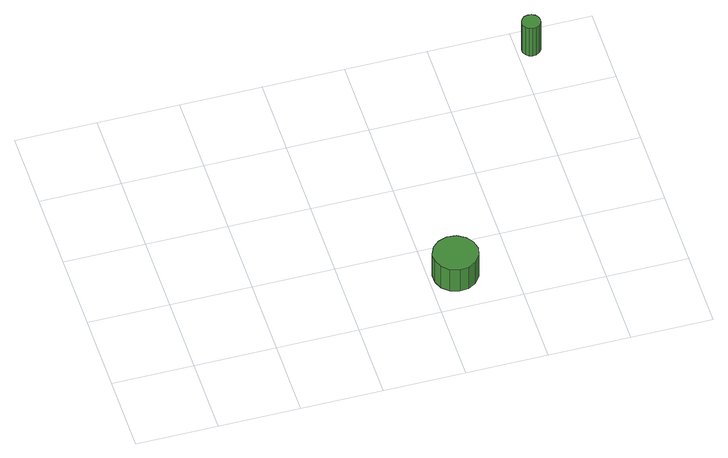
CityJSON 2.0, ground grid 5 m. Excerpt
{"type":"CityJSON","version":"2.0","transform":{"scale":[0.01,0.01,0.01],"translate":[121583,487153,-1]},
"CityObjects":{
"tree1":{"type":"SolitaryVegetationObject","attributes":{"function":"something"}},
"tree2":{"type":"SolitaryVegetationObject","attributes":{"function":"something"}},
"tree3":{"type":"SolitaryVegetationObject","attributes":{"function":"something"},"geometry":[{"type":"MultiSurface","lod":"1","boundaries":[[[0,1,2,3,4,5,6,7,8,9,10,11,12,13,14]],[[15,16,17,18,19,20,21,22,23,24,25,26,27,28,29]],[[0,29,28,1]],[[1,28,27,2]],[[2,27,26,3]],[[3,26,25,4]],[[4,25,24,5]],[[5,24,23,6]],[[6,23,22,7]],[[7,22,21,8]],[[8,21,20,9]],[[9,20,19,10]],[[10,19,18,11]],[[11,18,17,12]],[[12,17,16,13]],[[13,16,15,14]],[[14,15,29,0]]]}]},
"tree4":{"type":"SolitaryVegetationObject","attributes":{"function":"something"}},
"tree5":{"type":"SolitaryVegetationObject","attributes":{"function":"something"},"geometry":[{"type":"MultiSurface","lod":"1","boundaries":[[[30,31,32,33,34,35,36,37,38,39,40,41,42,43,44]],[[45,46,47,48,49,50,51,52,53,54,55,56,57,58,59]],[[30,59,58,31]],[[31,58,57,32]],[[32,57,56,33]],[[33,56,55,34]],[[34,55,54,35]],[[35,54,53,36]],[[36,53,52,37]],[[37,52,51,38]],[[38,51,50,39]],[[39,50,49,40]],[[40,49,48,41]],[[41,48,47,42]],[[42,47,46,43]],[[43,46,45,44]],[[44,45,59,30]]]}]}
},
"vertices":[
[1799,265,242],[1787,321,242],[1753,367,242],[1704,396,242],[1647,402,242],[1593,384,242],[1550,346,242],[1527,294,242],[1527,237,242],[1550,185,242],[1593,146,242],[1647,129,242],[1704,135,242],[1753,163,242],[1787,209,242],[1787,209,61],[1753,163,61],[1704,135,61],[1647,129,61],[1593,146,61],[1550,185,61],[1527,237,61],[1527,294,61],[1550,346,61],[1593,384,61],[1647,402,61],[1704,396,61],[1753,367,61],[1787,321,61],[1799,265,61],
[2641,1850,295],[2636,1873,295],[2622,1892,295],[2602,1904,295],[2579,1906,295],[2556,1899,295],[2539,1883,295],[2529,1862,295],[2529,1838,295],[2539,1817,295],[2556,1801,295],[2579,1794,295],[2602,1796,295],[2622,1808,295],[2636,1827,295],[2636,1827,61],[2622,1808,61],[2602,1796,61],[2579,1794,61],[2556,1801,61],[2539,1817,61],[2529,1838,61],[2529,1862,61],[2539,1883,61],[2556,1899,61],[2579,1906,61],[2602,1904,61],[2622,1892,61],[2636,1873,61],[2641,1850,61]
]}
